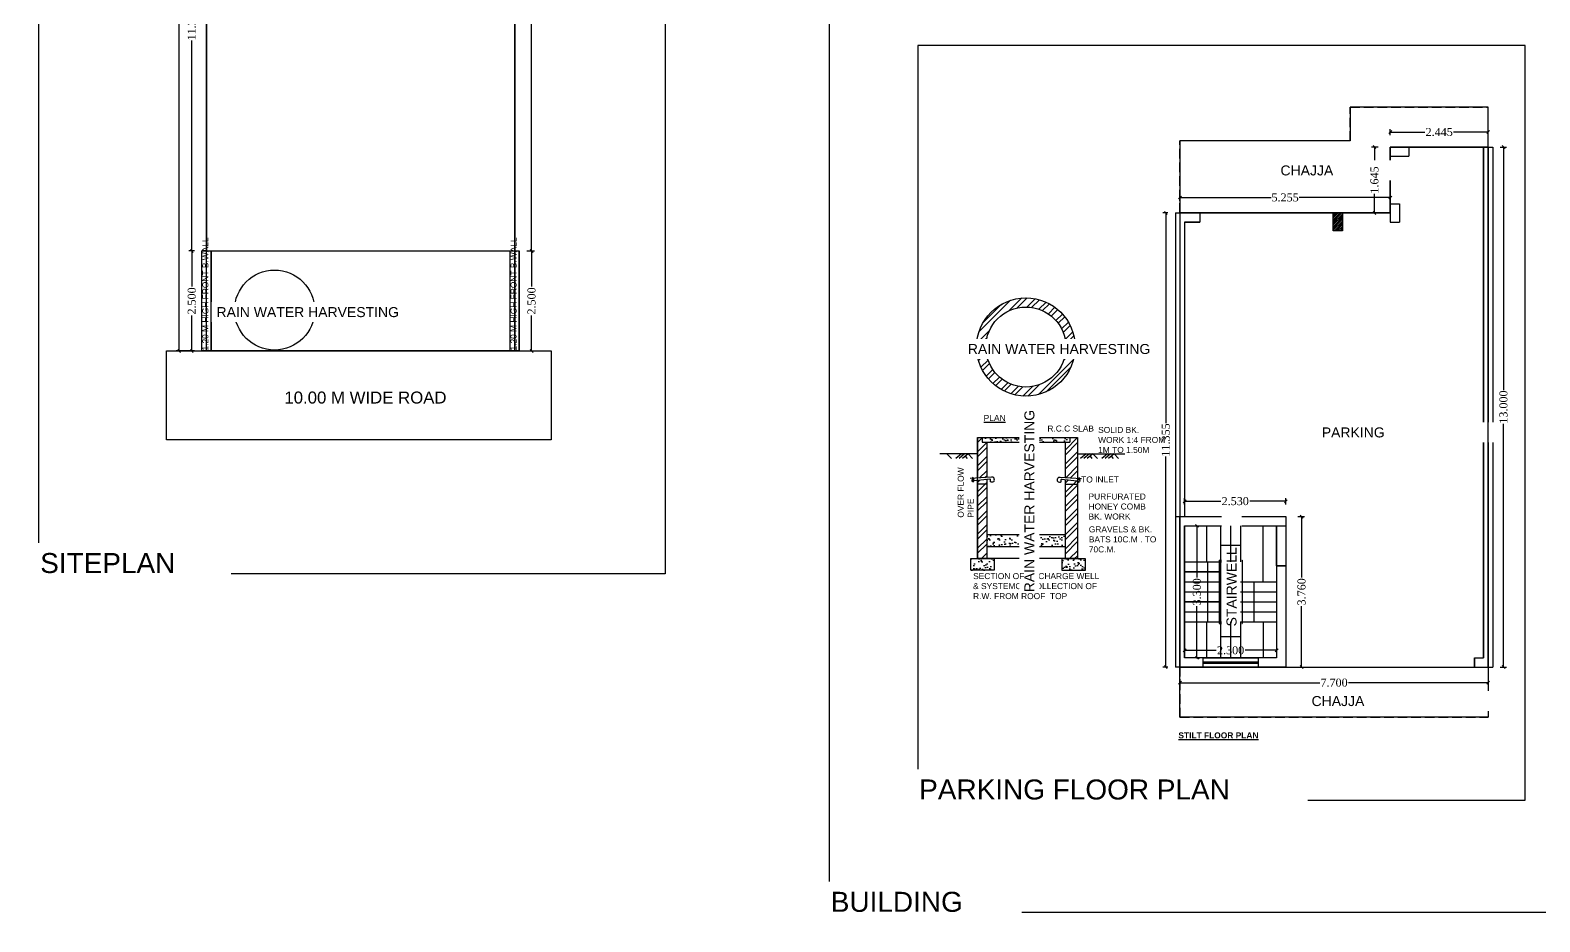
# Model space of a CAD drawing. Header units: metres. Extents: x 188.8 to 259.2, y 208.2 to 248.7.
# Drawn here: x 188.76 to 226.48, y 208.24 to 230.53 of the extents above; entities that cross this region are included whole.
import ezdxf

# ---------------------------------------------------------------- set-up
doc = ezdxf.new("R2010")
doc.units = ezdxf.units.M
doc.header["$LTSCALE"] = 2
doc.header["$MEASUREMENT"] = 0
doc.linetypes.add('ACAD_ISO02W100', pattern=[15, 12, -3])
for name, color, linetype in [('_ArchProj', 21, 'Continuous'), ('_BoundaryWall', 252, 'Continuous'), ('_Building', 52, 'Continuous'), ('_CoverageProposed', 215, 'Continuous'), ('_Dimension', 87, 'Continuous'), ('_Door', 114, 'Continuous'), ('_Floor', 153, 'Continuous'), ('_MainRoad', 20, 'Continuous'), ('_Parking', 60, 'Continuous'), ('_Plot', 7, 'Continuous'), ('_PropWork', 1, 'Continuous'), ('_ResiFAR', 190, 'Continuous'), ('_SitePlan', 50, 'Continuous'), ('_StaircaseLanding', 210, 'Continuous'), ('_StaircaseWell', 140, 'Continuous'), ('_StairFlight', 105, 'Continuous'), ('_Stairs', 120, 'Continuous'), ('_SubStructure', 32, 'Continuous')]:
    doc.layers.add(name, color=color, linetype=linetype)
doc.styles.add('DRAWING', font='times.ttf', dxfattribs={"height": 0.2})
doc.styles.get("Standard").update_dxf_attribs({"font": 'arial.ttf'})
doc.dimstyles.new('DRAWING', dxfattribs={"dimtxt": 0.2, "dimasz": 0.076, "dimexe": 0.076, "dimexo": 0.3, "dimgap": 0.037, "dimtad": 0, "dimdec": 3, "dimzin": 0, "dimdsep": 46, "dimtxsty": 'DRAWING', "dimblk": 'ARCHTICK', "dimtsz": 0.037, "dimcen": 0.09, "dimclre": 256, "dimclrt": 256, "dimadec": 0, "dimazin": 0, "dimtfac": 1, "dimtdec": 3, "dimtix": 1, "dimtofl": 0, "dimtmove": 2, "dimatfit": 3, "dimfxl": 1, "dimtolj": 1, "dimtzin": 0, "dimarcsym": 0})
pattern_1 = [(45, (-620.32032, 426.89053), (-0.176776695, 0.176776695), []), (45, (-620.32032, 427.01553), (-0.176776695, 0.176776695), [])]
pattern_2 = [(37.5, (15.83325, -35.3595), (-0.006299336, 0.19268238), [0, -0.152, 0, -0.17, 0, -0.1625]), (7.5, (15.83325, -35.3595), (0.17697767, 0.2822146), [0, -0.082, 0, -0.137, 0, -0.0525]), (327.5, (15.71025, -35.3595), (0.31141419, 0.000565905), [0, -0.05, 0, -0.18, 0, -0.235]), (317.5, (15.71025, -35.3595), (0.30061266, 0.08776756), [0, -0.025, 0, -0.118, 0, -0.135])]

# ---------------------------------------------------------------- blocks, each defined once
blk = doc.blocks.new('*D53')
at = {"layer": '_Dimension', "linetype": 'ByBlock', "lineweight": -2, "ltscale": 0.01}
for p, q in [((192.865, 240.511), (192.406, 240.511)), ((192.865, 222.511), (192.406, 222.511))]:
    blk.add_line(p, q, dxfattribs=at)
at = {"layer": '_Dimension', "color": 0, "linetype": 'ByBlock', "lineweight": -2, "ltscale": 0.01}
for p, q in [((192.519, 240.474), (192.445, 240.548)), ((192.482, 240.511), (192.482, 231.932)), ((192.482, 222.511), (192.482, 231.091)), ((192.445, 222.548), (192.519, 222.474))]:
    blk.add_line(p, q, dxfattribs=at)
at = {"layer": 'Defpoints', "color": 0, "ltscale": 0.01}
for p in [(193.165, 240.511), (192.482, 222.511), (193.165, 222.511)]:
    blk.add_point(p, dxfattribs=at)
at = {"layer": '_Dimension', "ltscale": 0.01, "insert": (192.482, 231.511), "char_height": 0.2, "attachment_point": 5, "rotation": 90, "style": 'DRAWING'}
blk.add_mtext('\\A1;18.000', dxfattribs=at)
blk = doc.blocks.new('_ArchTick')
blk = doc.blocks.new('*D55')
at = {"layer": '_Dimension', "linetype": 'ByBlock', "lineweight": -2, "ltscale": 0.01}
for p, q in [((192.865, 236.366), (192.722, 236.366)), ((192.865, 225.011), (192.722, 225.011))]:
    blk.add_line(p, q, dxfattribs=at)
at = {"layer": '_Dimension', "color": 0, "linetype": 'ByBlock', "lineweight": -2, "ltscale": 0.01}
for p, q in [((192.835, 236.329), (192.761, 236.403)), ((192.798, 236.366), (192.798, 231.105)), ((192.798, 225.011), (192.798, 230.273)), ((192.761, 225.048), (192.835, 224.974))]:
    blk.add_line(p, q, dxfattribs=at)
at = {"layer": 'Defpoints', "color": 0, "ltscale": 0.01}
for p in [(193.165, 236.366), (192.798, 225.011), (193.165, 225.011)]:
    blk.add_point(p, dxfattribs=at)
at = {"layer": '_Dimension', "ltscale": 0.01, "insert": (192.798, 230.689), "char_height": 0.2, "attachment_point": 5, "rotation": 90, "style": 'DRAWING'}
blk.add_mtext('\\A1;11.355', dxfattribs=at)
blk = doc.blocks.new('*D56')
at = {"layer": '_Dimension', "linetype": 'ByBlock', "lineweight": -2, "ltscale": 0.01}
for p, q in [((192.865, 225.011), (192.722, 225.011)), ((192.865, 222.511), (192.722, 222.511))]:
    blk.add_line(p, q, dxfattribs=at)
at = {"layer": '_Dimension', "color": 0, "linetype": 'ByBlock', "lineweight": -2, "ltscale": 0.01}
for p, q in [((192.835, 224.974), (192.761, 225.048)), ((192.798, 225.011), (192.798, 224.122)), ((192.798, 222.511), (192.798, 223.401)), ((192.761, 222.548), (192.835, 222.474))]:
    blk.add_line(p, q, dxfattribs=at)
at = {"layer": 'Defpoints', "color": 0, "ltscale": 0.01}
for p in [(193.165, 225.011), (192.798, 222.511), (193.165, 222.511)]:
    blk.add_point(p, dxfattribs=at)
at = {"layer": '_Dimension', "ltscale": 0.01, "insert": (192.798, 223.761), "char_height": 0.2, "attachment_point": 5, "rotation": 90, "style": 'DRAWING'}
blk.add_mtext('\\A1;2.500', dxfattribs=at)
blk = doc.blocks.new('*D57')
at = {"layer": '_Dimension', "linetype": 'ByBlock', "lineweight": -2, "ltscale": 0.01}
for p, q in [((201.165, 225.011), (201.363, 225.011)), ((201.165, 222.511), (201.363, 222.511))]:
    blk.add_line(p, q, dxfattribs=at)
at = {"layer": '_Dimension', "color": 0, "linetype": 'ByBlock', "lineweight": -2, "ltscale": 0.01}
for p, q in [((201.324, 224.974), (201.25, 225.048)), ((201.287, 225.011), (201.287, 224.122)), ((201.287, 222.511), (201.287, 223.401)), ((201.25, 222.548), (201.324, 222.474))]:
    blk.add_line(p, q, dxfattribs=at)
at = {"layer": 'Defpoints', "color": 0, "ltscale": 0.01}
for p in [(200.865, 225.011), (201.287, 225.011), (200.865, 222.511)]:
    blk.add_point(p, dxfattribs=at)
at = {"layer": '_Dimension', "ltscale": 0.01, "insert": (201.287, 223.761), "char_height": 0.2, "attachment_point": 5, "rotation": 90, "style": 'DRAWING'}
blk.add_mtext('\\A1;2.500', dxfattribs=at)
blk = doc.blocks.new('*D58')
at = {"layer": '_Dimension', "color": 0, "linetype": 'ByBlock', "lineweight": -2, "ltscale": 0.01}
for p, q in [((201.324, 237.974), (201.25, 238.048)), ((201.287, 238.011), (201.287, 231.932)), ((201.287, 225.011), (201.287, 231.091)), ((201.25, 225.048), (201.324, 224.974))]:
    blk.add_line(p, q, dxfattribs=at)
at = {"layer": '_Dimension', "linetype": 'ByBlock', "lineweight": -2, "ltscale": 0.01}
for p, q in [((201.165, 238.011), (201.363, 238.011)), ((201.165, 225.011), (201.363, 225.011))]:
    blk.add_line(p, q, dxfattribs=at)
at = {"layer": 'Defpoints', "color": 0, "ltscale": 0.01}
for p in [(200.865, 238.011), (201.287, 238.011), (200.865, 225.011)]:
    blk.add_point(p, dxfattribs=at)
at = {"layer": '_Dimension', "ltscale": 0.01, "insert": (201.287, 231.511), "char_height": 0.2, "attachment_point": 5, "rotation": 90, "style": 'DRAWING'}
blk.add_mtext('\\A1;13.000', dxfattribs=at)
blk = doc.blocks.new('*D63')
at = {"layer": '_Dimension', "color": 0, "linetype": 'ByBlock', "lineweight": -2, "ltscale": 0.01}
for p, q in [((222.781, 228.021), (222.707, 227.947)), ((222.744, 227.984), (223.61, 227.984)), ((225.189, 227.984), (224.323, 227.984)), ((225.152, 227.947), (225.226, 228.021))]:
    blk.add_line(p, q, dxfattribs=at)
at = {"layer": '_Dimension', "linetype": 'ByBlock', "lineweight": -2, "ltscale": 0.01}
for p, q in [((222.744, 227.908), (222.744, 228.06)), ((225.189, 227.908), (225.189, 228.06))]:
    blk.add_line(p, q, dxfattribs=at)
at = {"layer": 'Defpoints', "color": 0, "ltscale": 0.01}
for p in [(225.189, 227.984), (222.744, 227.608), (225.189, 227.608)]:
    blk.add_point(p, dxfattribs=at)
at = {"layer": '_Dimension', "ltscale": 0.01, "insert": (223.966, 227.984), "char_height": 0.2, "attachment_point": 5, "style": 'DRAWING'}
blk.add_mtext('\\A1;2.445', dxfattribs=at)
blk = doc.blocks.new('*D64')
at = {"layer": '_Dimension', "linetype": 'ByBlock', "lineweight": -2, "ltscale": 0.01}
for p, q in [((222.444, 227.608), (222.273, 227.608)), ((222.444, 225.963), (222.273, 225.963))]:
    blk.add_line(p, q, dxfattribs=at)
at = {"layer": '_Dimension', "color": 0, "linetype": 'ByBlock', "lineweight": -2, "ltscale": 0.01}
for p, q in [((222.386, 227.571), (222.312, 227.645)), ((222.349, 227.608), (222.349, 227.128)), ((222.349, 225.963), (222.349, 226.443)), ((222.312, 226), (222.386, 225.926))]:
    blk.add_line(p, q, dxfattribs=at)
at = {"layer": 'Defpoints', "color": 0, "ltscale": 0.01}
for p in [(222.744, 227.608), (222.349, 225.963), (222.744, 225.963)]:
    blk.add_point(p, dxfattribs=at)
at = {"layer": '_Dimension', "ltscale": 0.01, "insert": (222.349, 226.785), "char_height": 0.2, "attachment_point": 5, "rotation": 90, "style": 'DRAWING'}
blk.add_mtext('\\A1;1.645', dxfattribs=at)
blk = doc.blocks.new('*D65')
at = {"layer": '_Dimension', "color": 0, "linetype": 'ByBlock', "lineweight": -2, "ltscale": 0.01}
for p, q in [((217.526, 226.385), (217.452, 226.311)), ((217.489, 226.348), (219.764, 226.348)), ((222.744, 226.348), (220.469, 226.348)), ((222.707, 226.311), (222.781, 226.385))]:
    blk.add_line(p, q, dxfattribs=at)
at = {"layer": '_Dimension', "linetype": 'ByBlock', "lineweight": -2, "ltscale": 0.01}
for p, q in [((217.489, 226.263), (217.489, 226.424)), ((222.744, 226.263), (222.744, 226.424))]:
    blk.add_line(p, q, dxfattribs=at)
at = {"layer": 'Defpoints', "color": 0, "ltscale": 0.01}
for p in [(222.744, 226.348), (217.489, 225.963), (222.744, 225.963)]:
    blk.add_point(p, dxfattribs=at)
at = {"layer": '_Dimension', "ltscale": 0.01, "insert": (220.116, 226.348), "char_height": 0.2, "attachment_point": 5, "style": 'DRAWING'}
blk.add_mtext('\\A1;5.255', dxfattribs=at)
blk = doc.blocks.new('*D66')
at = {"layer": '_Dimension', "linetype": 'ByBlock', "lineweight": -2, "ltscale": 0.01}
for p, q in [((217.189, 225.963), (217.059, 225.963)), ((217.189, 214.608), (217.059, 214.608))]:
    blk.add_line(p, q, dxfattribs=at)
at = {"layer": '_Dimension', "color": 0, "linetype": 'ByBlock', "lineweight": -2, "ltscale": 0.01}
for p, q in [((217.172, 225.926), (217.098, 226)), ((217.135, 225.963), (217.135, 220.701)), ((217.135, 214.608), (217.135, 219.869)), ((217.098, 214.645), (217.172, 214.571))]:
    blk.add_line(p, q, dxfattribs=at)
at = {"layer": 'Defpoints', "color": 0, "ltscale": 0.01}
for p in [(217.489, 225.963), (217.135, 214.608), (217.489, 214.608)]:
    blk.add_point(p, dxfattribs=at)
at = {"layer": '_Dimension', "ltscale": 0.01, "insert": (217.135, 220.285), "char_height": 0.2, "attachment_point": 5, "rotation": 90, "style": 'DRAWING'}
blk.add_mtext('\\A1;11.355', dxfattribs=at)
blk = doc.blocks.new('*D67')
at = {"layer": '_Dimension', "color": 0, "linetype": 'ByBlock', "lineweight": -2, "ltscale": 0.01}
for p, q in [((217.526, 214.253), (217.452, 214.179)), ((225.152, 214.179), (225.226, 214.253)), ((217.489, 214.216), (220.98, 214.216)), ((225.189, 214.216), (221.697, 214.216))]:
    blk.add_line(p, q, dxfattribs=at)
at = {"layer": '_Dimension', "linetype": 'ByBlock', "lineweight": -2, "ltscale": 0.01}
for p, q in [((217.489, 214.308), (217.489, 214.14)), ((225.189, 214.308), (225.189, 214.14))]:
    blk.add_line(p, q, dxfattribs=at)
at = {"layer": 'Defpoints', "color": 0, "ltscale": 0.01}
for p in [(217.489, 214.608), (225.189, 214.608), (225.189, 214.216)]:
    blk.add_point(p, dxfattribs=at)
at = {"layer": '_Dimension', "ltscale": 0.01, "insert": (221.339, 214.216), "char_height": 0.2, "attachment_point": 5, "style": 'DRAWING'}
blk.add_mtext('\\A1;7.700', dxfattribs=at)
blk = doc.blocks.new('*D68')
at = {"layer": '_Dimension', "linetype": 'ByBlock', "lineweight": -2, "ltscale": 0.01}
for p, q in [((225.489, 227.608), (225.649, 227.608)), ((225.489, 214.608), (225.649, 214.608))]:
    blk.add_line(p, q, dxfattribs=at)
at = {"layer": '_Dimension', "color": 0, "linetype": 'ByBlock', "lineweight": -2, "ltscale": 0.01}
for p, q in [((225.61, 227.571), (225.536, 227.645)), ((225.573, 227.608), (225.573, 221.528)), ((225.573, 214.608), (225.573, 220.687)), ((225.536, 214.645), (225.61, 214.571))]:
    blk.add_line(p, q, dxfattribs=at)
at = {"layer": 'Defpoints', "color": 0, "ltscale": 0.01}
for p in [(225.189, 227.608), (225.573, 227.608), (225.189, 214.608)]:
    blk.add_point(p, dxfattribs=at)
at = {"layer": '_Dimension', "ltscale": 0.01, "insert": (225.573, 221.108), "char_height": 0.2, "attachment_point": 5, "rotation": 90, "style": 'DRAWING'}
blk.add_mtext('\\A1;13.000', dxfattribs=at)
blk = doc.blocks.new('*D69')
at = {"layer": '_Dimension', "color": 0, "linetype": 'ByBlock', "lineweight": -2, "ltscale": 0.01}
for p, q in [((217.641, 218.791), (217.567, 218.717)), ((220.097, 218.717), (220.171, 218.791)), ((217.604, 218.754), (218.508, 218.754)), ((220.134, 218.754), (219.23, 218.754))]:
    blk.add_line(p, q, dxfattribs=at)
at = {"layer": '_Dimension', "linetype": 'ByBlock', "lineweight": -2, "ltscale": 0.01}
for p, q in [((217.604, 218.668), (217.604, 218.83)), ((220.134, 218.668), (220.134, 218.83))]:
    blk.add_line(p, q, dxfattribs=at)
at = {"layer": 'Defpoints', "color": 0, "ltscale": 0.01}
for p in [(220.134, 218.754), (217.604, 218.368), (220.134, 218.368)]:
    blk.add_point(p, dxfattribs=at)
at = {"layer": '_Dimension', "ltscale": 0.01, "insert": (218.869, 218.754), "char_height": 0.2, "attachment_point": 5, "style": 'DRAWING'}
blk.add_mtext('\\A1;2.530', dxfattribs=at)
blk = doc.blocks.new('*D70')
at = {"layer": '_Dimension', "color": 0, "linetype": 'ByBlock', "lineweight": -2, "ltscale": 0.01}
for p, q in [((220.564, 218.331), (220.49, 218.405)), ((220.527, 218.368), (220.527, 216.846)), ((220.527, 214.608), (220.527, 216.13)), ((220.49, 214.645), (220.564, 214.571))]:
    blk.add_line(p, q, dxfattribs=at)
at = {"layer": '_Dimension', "linetype": 'ByBlock', "lineweight": -2, "ltscale": 0.01}
for p, q in [((220.434, 218.368), (220.603, 218.368)), ((220.434, 214.608), (220.603, 214.608))]:
    blk.add_line(p, q, dxfattribs=at)
at = {"layer": 'Defpoints', "color": 0, "ltscale": 0.01}
for p in [(220.134, 218.368), (220.134, 214.608), (220.527, 214.608)]:
    blk.add_point(p, dxfattribs=at)
at = {"layer": '_Dimension', "ltscale": 0.01, "insert": (220.527, 216.488), "char_height": 0.2, "attachment_point": 5, "rotation": 90, "style": 'DRAWING'}
blk.add_mtext('\\A1;3.760', dxfattribs=at)
blk = doc.blocks.new('*D71')
at = {"layer": '_Dimension', "color": 0, "linetype": 'ByBlock', "lineweight": -2, "ltscale": 0.01}
for p, q in [((217.949, 218.101), (217.875, 218.175)), ((217.912, 218.138), (217.912, 216.846)), ((217.912, 214.838), (217.912, 216.13)), ((217.875, 214.875), (217.949, 214.801))]:
    blk.add_line(p, q, dxfattribs=at)
at = {"layer": '_Dimension', "linetype": 'ByBlock', "lineweight": -2, "ltscale": 0.01}
for p, q in [((217.904, 218.138), (217.988, 218.138)), ((217.904, 214.838), (217.988, 214.838))]:
    blk.add_line(p, q, dxfattribs=at)
at = {"layer": 'Defpoints', "color": 0, "ltscale": 0.01}
for p in [(217.604, 218.138), (217.604, 214.838), (217.912, 214.838)]:
    blk.add_point(p, dxfattribs=at)
at = {"layer": '_Dimension', "ltscale": 0.01, "insert": (217.912, 216.488), "char_height": 0.2, "attachment_point": 5, "rotation": 90, "style": 'DRAWING'}
blk.add_mtext('\\A1;3.300', dxfattribs=at)
blk = doc.blocks.new('*D72')
at = {"layer": '_Dimension', "color": 0, "linetype": 'ByBlock', "lineweight": -2, "ltscale": 0.01}
for p, q in [((217.641, 215.063), (217.567, 214.989)), ((217.604, 215.026), (218.393, 215.026)), ((219.904, 215.026), (219.115, 215.026)), ((219.867, 214.989), (219.941, 215.063))]:
    blk.add_line(p, q, dxfattribs=at)
at = {"layer": '_Dimension', "linetype": 'ByBlock', "lineweight": -2, "ltscale": 0.01}
for p, q in [((217.604, 215.138), (217.604, 215.102)), ((219.904, 215.138), (219.904, 215.102))]:
    blk.add_line(p, q, dxfattribs=at)
at = {"layer": 'Defpoints', "color": 0, "ltscale": 0.01}
for p in [(219.904, 215.026), (217.604, 214.838), (219.904, 214.838)]:
    blk.add_point(p, dxfattribs=at)
at = {"layer": '_Dimension', "ltscale": 0.01, "insert": (218.754, 215.026), "char_height": 0.2, "attachment_point": 5, "style": 'DRAWING'}
blk.add_mtext('\\A1;2.300', dxfattribs=at)

msp = doc.modelspace()

# ---------------------------------------------------------------- hatches: boundary and pattern name
at = {"ltscale": 0.01}
h = msp.add_hatch(dxfattribs=at)
h.set_pattern_fill('ANSI31', color=256, scale=0.25, angle=180)
h.set_pattern_definition([(225, (447.012904, -34.82565), (0.022097087, -0.022097087), [])])
h.paths.add_polyline_path([(221.3188, 225.513), (221.3188, 225.963), (221.5488, 225.963), (221.5488, 225.513)])
at = {"linetype": 'ByBlock', "ltscale": 0.6}
h = msp.add_hatch(dxfattribs=at)
h.set_pattern_fill('STEEL', color=256, scale=2, style=0)
h.set_pattern_definition([(45, (-620.34116, 427.15619), (-0.176776695, 0.176776695), []), (45, (-620.34116, 427.28119), (-0.176776695, 0.176776695), [])])
h.paths.add_polyline_path([(214.8683, 222.6094, 1), (212.4083, 222.6094, 1)])
h.paths.add_polyline_path([(214.6383, 222.6094, 1), (212.6383, 222.6094, 1)], flags=16)
h.paths.add_polyline_path([(213.3198, 222.7243), (213.3198, 222.4945), (213.9568, 222.4945), (213.9568, 222.7243)], flags=8)
h.paths.add_polyline_path([(212.75, 222.8857), (212.75, 222.6558), (213.0894, 222.6558), (213.0894, 222.8857)], flags=8)
h = msp.add_hatch(dxfattribs=at)
h.set_pattern_fill('STEEL', color=256, scale=2, style=0)
h.set_pattern_definition([(45, (-359.3652, 252.64832), (-0.1767767, 0.1767767), []), (45, (-359.3652, 252.77332), (-0.1767767, 0.1767767), [])])
h.paths.add_polyline_path([(212.6591, 220.2297), (212.5441, 220.2297), (212.5441, 220.3447), (212.4291, 220.3447), (212.4291, 219.3318), (212.6591, 219.3457)])
at = {"linetype": 'ByBlock', "lineweight": 30, "ltscale": 0.6}
h = msp.add_hatch(dxfattribs=at)
h.set_pattern_fill('AR-SAND', color=256, scale=0.1, style=0)
h.set_pattern_definition(pattern_2)
h.paths.add_polyline_path([(214.7341, 220.2297), (214.7341, 220.3447), (214.6191, 220.3447), (212.5441, 220.3447), (212.5441, 220.2297)])
at = {"linetype": 'ByBlock', "ltscale": 0.6}
h = msp.add_hatch(dxfattribs=at)
h.set_pattern_fill('STEEL', color=256, scale=2, style=0)
h.set_pattern_definition(pattern_1)
h.paths.add_polyline_path([(214.9291, 219.6637), (214.9291, 220.3447), (214.7341, 220.3447), (214.7341, 220.2297), (214.6191, 220.2297), (214.6191, 219.6637)])
h = msp.add_hatch(dxfattribs=at)
h.set_pattern_fill('STEEL', color=256, scale=2, style=0)
h.set_pattern_definition(pattern_1)
edge = h.paths.add_edge_path()
edge.add_line((214.6191, 219.6637), (214.6191, 219.3495))
edge.add_spline(control_points=[(214.6191, 219.3495), (214.6469, 219.3494), (214.6757, 219.3455), (214.7046, 219.3405)], knot_values=[0.2566566, 0.2566566, 0.2566566, 0.2566566, 0.3432123, 0.3432123, 0.3432123, 0.3432123], degree=3, periodic=0)
edge.add_line((214.7046, 219.3405), (214.9291, 219.3269))
edge.add_line((214.9291, 219.3269), (214.9291, 219.6637))
edge.add_line((214.9291, 219.6637), (214.6191, 219.6637))
h = msp.add_hatch(dxfattribs=at)
h.set_pattern_fill('STEEL', color=256, scale=2, style=0)
h.set_pattern_definition([(45, (15.83325, -35.3595), (-0.1767767, 0.1767767), []), (45, (15.83325, -35.2345), (-0.1767767, 0.1767767), [])])
h.paths.add_polyline_path([(212.4291, 217.3237), (212.6591, 217.3237), (212.6591, 219.294), (212.4291, 219.2703)])
h = msp.add_hatch(dxfattribs=at)
h.set_pattern_fill('STEEL', color=256, scale=2, style=0)
h.set_pattern_definition(pattern_1)
h.paths.add_polyline_path([(214.6191, 217.3176), (214.9291, 217.3176), (214.9291, 219.262), (214.6191, 219.294)])
at = {"ltscale": 0.6}
h = msp.add_hatch(dxfattribs=at)
h.set_pattern_fill('AR-SAND', color=256, scale=0.1, style=0)
h.set_pattern_definition(pattern_2)
h.paths.add_polyline_path([(214.6191, 217.6242), (214.6191, 217.9242), (212.6591, 217.9242), (212.6591, 217.6242)])
h = msp.add_hatch(dxfattribs=at)
h.set_pattern_fill('AR-SAND', color=256, scale=0.1, style=0)
h.set_pattern_definition(pattern_2)
h.paths.add_polyline_path([(212.8458, 217.3237), (212.2645, 217.3237), (212.2645, 217.0303), (212.8458, 217.0303)])
h.paths.add_polyline_path([(214.5415, 217.0242), (215.1227, 217.0242), (215.1227, 217.3176), (214.5415, 217.3176)])

# ---------------------------------------------------------------- linework, layer by layer
at = {"linetype": 'ACAD_ISO02W100', "ltscale": 0.01}
for p, q in [((221.7438, 228.608), (225.1888, 228.608)), ((221.7438, 227.763), (221.7438, 228.608)), ((225.1888, 227.608), (225.1888, 228.608)), ((221.7438, 227.763), (217.4888, 227.763)), ((217.4888, 225.963), (217.4888, 227.763)), ((217.4888, 214.608), (217.4888, 213.358)), ((225.1888, 214.608), (225.1888, 213.358)), ((217.4888, 213.358), (225.1888, 213.358))]:
    msp.add_line(p, q, dxfattribs=at)
at = {"ltscale": 0.01}
for p, q in [((222.7438, 227.608), (223.2038, 227.608)), ((222.7438, 227.608), (222.7438, 227.378)), ((223.2038, 227.608), (223.2038, 227.378)), ((225.0738, 227.608), (225.0738, 214.838)), ((225.0738, 227.608), (225.3038, 227.608)), ((225.1888, 227.608), (225.1888, 214.608)), ((225.3038, 227.608), (225.3038, 214.608)), ((222.7438, 227.378), (223.2038, 227.378)), ((217.3738, 225.963), (217.3738, 214.608)), ((217.3738, 225.963), (217.9838, 225.963)), ((217.4888, 225.963), (217.4888, 214.608)), ((217.9838, 225.963), (217.9838, 225.733)), ((221.3188, 225.963), (221.4338, 225.963)), ((222.7438, 226.193), (222.7438, 225.733)), ((222.7438, 226.193), (222.9738, 226.193)), ((222.9738, 226.193), (222.9738, 225.733)), ((217.6038, 225.733), (217.6038, 218.368)), ((217.6038, 225.733), (217.9838, 225.733)), ((222.7438, 225.733), (222.9738, 225.733)), ((193.0503, 222.5115), (193.0503, 225.0115)), ((193.1653, 225.0115), (193.0503, 225.0115)), ((193.2803, 222.5115), (193.2803, 225.0115)), ((200.7503, 222.5115), (200.7503, 225.0115)), ((200.8653, 225.0115), (200.9803, 225.0115)), ((200.8653, 222.5115), (200.8653, 225.0115)), ((200.9803, 222.5115), (200.9803, 225.0115)), ((193.0503, 222.5115), (193.2803, 222.5115)), ((200.7503, 222.5115), (200.9803, 222.5115)), ((212.0268, 219.9417), (211.8859, 219.8239)), ((212.1082, 219.9417), (211.9674, 219.8239)), ((212.1932, 219.9417), (212.0524, 219.8239)), ((212.1932, 219.9417), (212.3071, 219.8239)), ((215.1466, 219.9417), (215.0058, 219.8239)), ((215.228, 219.9417), (215.0872, 219.8239)), ((215.313, 219.9417), (215.1722, 219.8239)), ((215.313, 219.9417), (215.427, 219.8239)), ((215.6748, 219.9417), (215.5339, 219.8239)), ((215.7562, 219.9417), (215.6154, 219.8239)), ((215.8412, 219.9417), (215.7004, 219.8239)), ((215.8412, 219.9417), (215.9551, 219.8239)), ((212.1228, 219.8828), (212.1695, 219.8239)), ((215.2426, 219.8828), (215.2894, 219.8239)), ((215.7708, 219.8828), (215.8175, 219.8239)), ((217.3738, 218.368), (220.1338, 218.368)), ((217.4888, 218.368), (220.1338, 218.368)), ((217.6038, 218.138), (217.6038, 214.838)), ((217.6038, 218.138), (220.1338, 218.138)), ((218.5038, 218.138), (218.5038, 214.838)), ((218.5038, 218.138), (218.5038, 214.838)), ((218.7538, 218.138), (218.7538, 217.238)), ((219.0038, 218.138), (219.0038, 217.238)), ((220.1338, 218.368), (220.1338, 218.138)), ((218.4638, 217.278), (219.0438, 217.278)), ((218.4638, 217.278), (218.4638, 215.698)), ((219.0438, 217.278), (219.0438, 215.698)), ((217.6038, 217.238), (219.0038, 217.238)), ((217.6038, 216.988), (218.5038, 216.988)), ((218.4838, 217.258), (219.0238, 217.258)), ((218.4838, 217.258), (218.4838, 215.718)), ((219.0038, 217.238), (219.0038, 214.838)), ((219.0238, 217.258), (219.0238, 215.718)), ((219.9038, 217.138), (219.9038, 214.838)), ((219.9038, 217.138), (220.1338, 217.138)), ((220.1338, 217.138), (220.1338, 214.608)), ((217.6038, 216.738), (218.5038, 216.738)), ((219.0038, 216.738), (219.9038, 216.738)), ((217.6038, 216.488), (218.5038, 216.488)), ((217.6038, 216.238), (218.5038, 216.238)), ((219.0038, 216.488), (219.9038, 216.488)), ((219.0038, 216.238), (219.9038, 216.238)), ((217.6038, 215.988), (218.5038, 215.988)), ((219.0038, 215.988), (219.9038, 215.988)), ((217.6038, 215.738), (219.9038, 215.738)), ((218.4638, 215.698), (219.0438, 215.698)), ((218.4838, 215.718), (219.0238, 215.718)), ((218.7538, 215.738), (218.7538, 214.838)), ((218.0638, 214.838), (217.6038, 214.838)), ((218.0638, 214.838), (218.0638, 214.608)), ((218.0638, 214.838), (219.4438, 214.838)), ((218.0638, 214.738), (219.4438, 214.738)), ((218.0638, 214.708), (219.4438, 214.708)), ((219.9038, 214.838), (219.4438, 214.838)), ((219.4438, 214.838), (219.4438, 214.608)), ((224.8438, 214.838), (225.0738, 214.838)), ((224.8438, 214.838), (224.8438, 214.608)), ((218.0638, 214.608), (217.3738, 214.608)), ((218.0638, 214.608), (219.4438, 214.608)), ((220.1338, 214.608), (219.4438, 214.608)), ((224.8438, 214.608), (225.3038, 214.608))]:
    msp.add_line(p, q, dxfattribs=at)
at = {"ltscale": 0.6}
for p, q in [((212.4291, 220.3447), (212.4291, 219.3318)), ((212.4291, 220.3447), (214.6191, 220.3447)), ((212.5441, 220.3447), (212.5441, 220.2297)), ((214.6191, 220.3447), (214.9291, 220.3447)), ((214.7341, 220.3447), (214.7341, 220.2297)), ((214.9291, 220.3447), (214.9291, 219.3269)), ((212.4291, 219.9417), (211.4903, 219.9417)), ((212.5441, 220.2297), (214.7341, 220.2297)), ((212.6591, 220.2297), (212.6591, 219.3457)), ((214.6191, 220.2297), (214.6191, 219.3457)), ((214.9291, 219.9417), (215.8809, 219.9417)), ((214.9291, 219.9417), (216.1106, 219.9417)), ((212.782, 219.3532), (212.2472, 219.3207)), ((212.7375, 219.302), (212.2804, 219.2549)), ((212.4291, 219.2703), (212.4291, 217.3237)), ((212.4291, 219.1849), (212.6591, 219.1849)), ((212.6591, 219.294), (212.6591, 217.3237)), ((214.4744, 219.3545), (215.0311, 219.3207)), ((214.5315, 219.303), (214.9979, 219.2549)), ((214.6191, 219.294), (214.6191, 217.3176)), ((214.6191, 219.1807), (214.9291, 219.1807)), ((214.9291, 219.3001), (214.9291, 219.2991)), ((214.9291, 219.262), (214.9291, 217.3176)), ((212.6591, 217.9242), (214.6191, 217.9242)), ((212.6591, 217.6242), (214.6191, 217.6242))]:
    msp.add_line(p, q, dxfattribs=at)
at = {"color": 0, "ltscale": 0.01}
msp.add_line((211.6651, 219.9417), (211.779, 219.8239), dxfattribs=at)
at = {"ltscale": 0.01}
msp.add_lwpolyline([(221.5488, 225.513), (221.3188, 225.513), (221.3188, 225.963), (221.5488, 225.963)], close=True, dxfattribs=at)
at = {"ltscale": 0.6}
for points in [[(212.2645, 217.3237), (212.8458, 217.3237), (212.8458, 217.0303), (212.2645, 217.0303)], [(214.5415, 217.3176), (215.1227, 217.3176), (215.1227, 217.0242), (214.5415, 217.0242)]]:
    msp.add_lwpolyline(points, close=True, dxfattribs=at)
msp.add_circle((213.6383, 222.6094), 1.23, dxfattribs=at)
for points, end_tangent in [([(212.3151, 219.3582), (212.311, 219.2991), (212.3491, 219.2991), (212.2952, 219.2936), (212.299, 219.2568), (212.3195, 219.259), (212.3151, 219.2217)], (0.7654002, -0.6435546)), ([(214.9632, 219.3582), (214.9673, 219.2991), (214.9291, 219.2991), (214.9831, 219.2936), (214.9793, 219.2568), (214.9588, 219.259), (214.9632, 219.2217)], (-0.7654002, -0.6435546))]:
    msp.add_spline(points, degree=3, dxfattribs=dict(at, end_tangent=end_tangent))
for points, knots in [([(212.8457, 219.253), (212.838, 219.2244), (212.7271, 219.2082), (212.7682, 219.3035), (212.7451, 219.3036), (212.7375, 219.302)], [0, 0, 0, 0, 0.08881628, 0.1486403, 0.17099374, 0.17099374, 0.17099374, 0.17099374]), ([(212.8457, 219.253), (212.8531, 219.251), (212.8532, 219.3557), (212.8069, 219.3565), (212.782, 219.3532)], [0.00880513, 0.00880513, 0.00880513, 0.00880513, 0.07095836, 0.13669683, 0.13669683, 0.13669683, 0.13669683]), ([(214.4325, 219.253), (214.4252, 219.251), (214.4251, 219.3557), (214.4714, 219.3565), (214.4963, 219.3532)], [0.00880513, 0.00880513, 0.00880513, 0.00880513, 0.07095836, 0.13669683, 0.13669683, 0.13669683, 0.13669683]), ([(214.4325, 219.253), (214.4403, 219.2244), (214.5511, 219.2082), (214.5101, 219.3035), (214.5331, 219.3036), (214.5408, 219.302)], [0, 0, 0, 0, 0.08881628, 0.1486403, 0.17099374, 0.17099374, 0.17099374, 0.17099374])]:
    msp.add_open_spline(points, degree=3, knots=knots, dxfattribs=at)
at = {"layer": '_ArchProj', "ltscale": 0.01}
for points in [[(217.4888, 227.763), (217.4888, 225.963), (222.7438, 225.963), (222.7438, 227.608), (225.1888, 227.608), (225.1888, 228.608), (221.7438, 228.608), (221.7438, 227.763)], [(217.4888, 214.608), (225.1888, 214.608), (225.1888, 213.358), (217.4888, 213.358)]]:
    msp.add_lwpolyline(points, close=True, dxfattribs=at)
at = {"layer": '_BoundaryWall', "ltscale": 0.01}
for points in [[(193.0503, 225.0115), (193.2803, 225.0115), (193.2803, 222.5115), (193.0503, 222.5115)], [(200.7503, 225.0115), (200.9803, 225.0115), (200.9803, 222.5115), (200.7503, 222.5115)]]:
    msp.add_lwpolyline(points, close=True, dxfattribs=at)
at = {"layer": '_Door', "ltscale": 0.01}
msp.add_lwpolyline([(219.9038, 218.138), (220.1338, 218.138), (220.1338, 217.138), (219.9038, 217.138)], close=True, dxfattribs=at)
at = {"layer": '_Floor', "ltscale": 0.01}
msp.add_lwpolyline([(226.1155, 230.1488), (210.9392, 230.1488), (210.9392, 211.2771), (226.1155, 211.2771)], close=True, dxfattribs=at)
at = {"layer": '_MainRoad', "ltscale": 0.01}
msp.add_lwpolyline([(192.1628, 222.5115), (201.7729, 222.5115), (201.7729, 220.2896), (192.1628, 220.2896)], close=True, dxfattribs=at)
at = {"layer": '_Parking', "ltscale": 0.01}
msp.add_lwpolyline([(225.0738, 227.608), (222.7438, 227.608), (222.7438, 225.963), (217.9838, 225.963), (217.9838, 225.733), (217.6038, 225.733), (217.6038, 218.368), (220.1338, 218.368), (220.1338, 214.608), (224.8438, 214.608), (224.8438, 214.838), (225.0738, 214.838)], close=True, dxfattribs=at)
at = {"layer": '_Plot', "ltscale": 0.01}
msp.add_lwpolyline([(193.1653, 240.5115), (200.8653, 240.5115), (200.8653, 222.5115), (193.1653, 222.5115)], close=True, dxfattribs=at)
at = {"layer": '_PropWork', "ltscale": 0.01}
msp.add_lwpolyline([(200.8653, 238.0115), (198.4203, 238.0115), (198.4203, 236.3665), (193.1653, 236.3665), (193.1653, 225.0115), (200.8653, 225.0115)], close=True, dxfattribs=at)
at = {"layer": '_ResiFAR', "ltscale": 0.01}
msp.add_lwpolyline([(217.4888, 218.368), (220.1338, 218.368), (220.1338, 214.608), (217.4888, 214.608)], close=True, dxfattribs=at)
at = {"layer": '_StaircaseLanding', "ltscale": 0.01}
for points in [[(218.1506, 218.138), (218.1506, 217.238)], [(219.5703, 216.738), (219.5703, 218.138)], [(218.1506, 215.738), (218.1506, 214.838)], [(219.5703, 215.738), (219.5703, 214.838)]]:
    msp.add_lwpolyline(points, dxfattribs=at)
at = {"layer": '_StaircaseWell', "ltscale": 0.01}
msp.add_lwpolyline([(217.6038, 218.138), (219.9038, 218.138), (219.9038, 214.838), (217.6038, 214.838)], close=True, dxfattribs=at)
at = {"layer": '_StairFlight', "ltscale": 0.01}
for points in [[(218.1798, 217.238), (218.1798, 215.738)], [(219.3322, 216.738), (219.3322, 215.738)]]:
    msp.add_lwpolyline(points, dxfattribs=at)
at = {"layer": '_SubStructure', "ltscale": 0.01}
msp.add_lwpolyline([(212.4291, 220.3447), (214.9291, 220.3447), (214.9291, 217.3176), (212.4291, 217.3176)], close=True, dxfattribs=at)
at = {"layer": '_SubStructure', "ltscale": 0.6}
for centre in [(194.8649, 223.5318), (213.6383, 222.6094)]:
    msp.add_circle(centre, 1, dxfattribs=at)

# ---------------------------------------------------------------- texts
at = {"ltscale": 0.01, "char_height": 0.15, "attachment_point": 1}
for s, insert, width in [('\\P{\\LPLAN}', (212.5841, 221.1603), 2.6318), ('\\PR.C.C SLAB', (214.1755, 220.8962), 2.6318), ('\\PSOLID BK. \\PWORK 1:4 FROM \\P1M TO 1.50M', (215.4436, 220.8616), 2.6318), ('\\PTO INLET', (215.0197, 219.6219), 2.6318), ('PURFURATED\\PHONEY COMB \\PBK. WORK', (215.2031, 218.9465), 2.6318), ('GRAVELS & BK. \\PBATS 10C.M . TO \\P70C.M.', (215.2108, 218.1246), 2.6318), ('SECTION OF RECHARGE WELL \\P& SYSTEMOF COLLECTION OF \\PR.W. FROM ROOF  TOP', (212.3193, 216.9559), 4.771056), ('{\\fArial|b1|i0|c0|p34;\\LSTILT FLOOR PLAN}', (217.4488, 212.9738), 2.413672)]:
    msp.add_mtext(s, dxfattribs=dict(at, insert=insert, width=width))
at = {"ltscale": 0.01, "insert": (211.9362, 218.3418), "char_height": 0.15, "width": 2.6318, "attachment_point": 1, "rotation": 90}
msp.add_mtext('OVER FLOW\\PPIPE', dxfattribs=at)
at = {"layer": '_BoundaryWall', "ltscale": 0.01, "char_height": 0.15, "width": 3.00541, "attachment_point": 1, "rotation": 90}
for insert in [(193.062, 222.5212), (200.762, 222.5212)]:
    msp.add_mtext('1.20 M HIGH FRONT B.WALL', dxfattribs=dict(at, insert=insert))

# ---------------------------------------------------------------- dimensions: what is measured, and where the dimension line sits
at = {"layer": '_Dimension', "ltscale": 0.01}
for base, p1, p2, picture, middle in [((192.4819, 222.5115), (193.1653, 240.5115), (193.1653, 222.5115), '*D53', (192.4819, 231.5115)), ((201.2866, 238.0115), (200.8653, 225.0115), (200.8653, 238.0115), '*D58', (201.2866, 231.5115)), ((192.7978, 225.0115), (193.1653, 236.3665), (193.1653, 225.0115), '*D55', (192.7978, 230.689)), ((222.3495, 225.963), (222.7438, 227.608), (222.7438, 225.963), '*D64', (222.3495, 226.7855)), ((217.1355, 214.608), (217.4888, 225.963), (217.4888, 214.608), '*D66', (217.1355, 220.2855)), ((192.7978, 222.5115), (193.1653, 225.0115), (193.1653, 222.5115), '*D56', (192.7978, 223.7615)), ((201.2866, 225.0115), (200.8653, 222.5115), (200.8653, 225.0115), '*D57', (201.2866, 223.7615)), ((220.5267, 214.608), (220.1338, 218.368), (220.1338, 214.608), '*D70', (220.5267, 216.488)), ((217.9123, 214.838), (217.6038, 218.138), (217.6038, 214.838), '*D71', (217.9123, 216.488))]:
    dim = msp.add_linear_dim(base=base, p1=p1, p2=p2, angle=90, dimstyle='DRAWING', dxfattribs=at)
    dim.commit()
    dim.dimension.update_dxf_attribs({"geometry": picture, "text_midpoint": middle})
for base, p1, p2, picture, middle in [((225.1888, 227.9841), (222.7438, 227.608), (225.1888, 227.608), '*D63', (223.9663, 227.9841)), ((222.7438, 226.3483), (217.4888, 225.963), (222.7438, 225.963), '*D65', (220.1163, 226.3483)), ((220.1338, 218.7536), (217.6038, 218.368), (220.1338, 218.368), '*D69', (218.8688, 218.7536)), ((219.9038, 215.0264), (217.6038, 214.838), (219.9038, 214.838), '*D72', (218.7538, 215.0264)), ((225.1888, 214.2163), (217.4888, 214.608), (225.1888, 214.608), '*D67', (221.3388, 214.2163))]:
    dim = msp.add_linear_dim(base=base, p1=p1, p2=p2, dimstyle='DRAWING', dxfattribs=at)
    dim.commit()
    dim.dimension.update_dxf_attribs({"geometry": picture, "text_midpoint": middle})

# ---------------------------------------------------------------- next in the draw order: texts
at = {"layer": '_ArchProj', "ltscale": 0.01, "insert": (220.7764, 213.8817), "char_height": 0.25, "width": 4.517248, "attachment_point": 1, "bg_fill": 2}
msp.add_mtext('CHAJJA', dxfattribs=at)
at = {"layer": '_Floor', "ltscale": 0.01, "insert": (210.9723, 211.7956), "char_height": 0.5, "width": 9.454746, "attachment_point": 1, "bg_fill": 2}
msp.add_mtext('PARKING FLOOR PLAN', dxfattribs=at)
at = {"layer": '_MainRoad', "insert": (195.1106, 221.496), "char_height": 0.3, "width": 4.517248, "attachment_point": 1, "bg_fill": 2}
msp.add_mtext('10.00 M WIDE ROAD', dxfattribs=at)
at = {"layer": '_Parking', "ltscale": 0.01, "insert": (221.0316, 220.5986), "char_height": 0.25, "width": 4.517248, "attachment_point": 1, "bg_fill": 2}
msp.add_mtext('PARKING', dxfattribs=at)
at = {"layer": '_SubStructure', "ltscale": 0.6, "char_height": 0.25, "width": 4.517248, "attachment_point": 1, "bg_fill": 2}
for insert in [(193.4147, 223.6069), (212.1881, 222.6845)]:
    msp.add_mtext('RAIN WATER HARVESTING', dxfattribs=dict(at, insert=insert))
at = {"layer": '_SubStructure', "ltscale": 0.6, "insert": (213.6013, 216.4775), "char_height": 0.25, "width": 4.517248, "attachment_point": 1, "rotation": 90, "bg_fill": 2}
msp.add_mtext('RAIN WATER HARVESTING', dxfattribs=at)

# ---------------------------------------------------------------- next in the draw order: linework, layer by layer
at = {"layer": '_CoverageProposed', "ltscale": 0.01}
msp.add_lwpolyline([(217.4888, 225.963), (217.4888, 214.608), (225.1888, 214.608), (225.1888, 227.608), (222.7438, 227.608), (222.7438, 225.963)], close=True, dxfattribs=at)
at = {"layer": '_SitePlan', "lineweight": -3}
msp.add_lwpolyline([(188.9763, 244.2539), (204.6291, 244.2539), (204.6291, 216.9391), (188.9763, 216.9391)], close=True, dxfattribs=at)

# ---------------------------------------------------------------- next in the draw order: dimensions: what is measured, and where the dimension line sits
at = {"layer": '_Dimension', "ltscale": 0.01}
dim = msp.add_linear_dim(base=(225.5734, 227.608), p1=(225.1888, 214.608), p2=(225.1888, 227.608), angle=90, dimstyle='DRAWING', dxfattribs=at)
dim.commit()
dim.dimension.update_dxf_attribs({"geometry": '*D68', "text_midpoint": (225.5734, 221.108)})

# ---------------------------------------------------------------- next in the draw order: texts
at = {"layer": '_ArchProj', "ltscale": 0.01, "insert": (219.9997, 227.1493), "char_height": 0.25, "width": 4.517248, "attachment_point": 1, "bg_fill": 2}
msp.add_mtext('CHAJJA', dxfattribs=at)
at = {"layer": '_SitePlan', "lineweight": -3, "insert": (189.0094, 217.4575), "char_height": 0.5, "width": 4.517248, "attachment_point": 1, "bg_fill": 2}
msp.add_mtext('SITEPLAN', dxfattribs=at)
at = {"layer": '_StaircaseWell', "ltscale": 0.01, "insert": (218.6517, 215.6235), "char_height": 0.25, "width": 4.517248, "attachment_point": 1, "rotation": 90, "bg_fill": 2}
msp.add_mtext('STAIRWELL', dxfattribs=at)

# ---------------------------------------------------------------- next in the draw order: linework, layer by layer
at = {"layer": '_Building', "ltscale": 0.01}
msp.add_lwpolyline([(208.7304, 248.6557), (259.2437, 248.6557), (259.2437, 208.4683), (208.7304, 208.4683)], close=True, dxfattribs=at)
at = {"layer": '_StairFlight', "ltscale": 0.01}
for points in [[(218.5038, 217.6565), (219.0038, 217.6565)], [(218.5038, 215.3702), (219.0038, 215.3702)]]:
    msp.add_lwpolyline(points, dxfattribs=at)
at = {"layer": '_Stairs', "ltscale": 0.01}
for points in [[(218.5038, 218.138), (218.5038, 217.238)], [(218.7538, 218.138), (218.7538, 217.238)], [(219.0038, 218.138), (219.0038, 217.238)], [(217.6038, 217.238), (218.5038, 217.238)], [(218.5038, 216.988), (217.6038, 216.988)], [(217.6038, 216.738), (218.5038, 216.738)], [(219.0038, 216.738), (219.9038, 216.738)], [(217.6038, 216.488), (218.5038, 216.488)], [(218.5038, 216.238), (217.6038, 216.238)], [(219.0038, 216.488), (219.9038, 216.488)], [(219.0038, 216.238), (219.9038, 216.238)], [(217.6038, 215.988), (218.5038, 215.988)], [(219.0038, 215.988), (219.9038, 215.988)], [(217.6038, 215.738), (218.5038, 215.738)], [(218.5038, 215.738), (218.5038, 214.838)], [(218.7538, 215.738), (218.7538, 214.838)], [(219.0038, 215.738), (219.0038, 214.838)], [(219.0038, 215.738), (219.9038, 215.738)]]:
    msp.add_lwpolyline(points, dxfattribs=at)

# ---------------------------------------------------------------- next in the draw order: texts
at = {"layer": '_SitePlan', "lineweight": -3, "insert": (208.7635, 208.9868), "char_height": 0.5, "width": 4.517248, "attachment_point": 1, "bg_fill": 2}
msp.add_mtext('BUILDING', dxfattribs=at)

doc.saveas('drawing.dxf')
